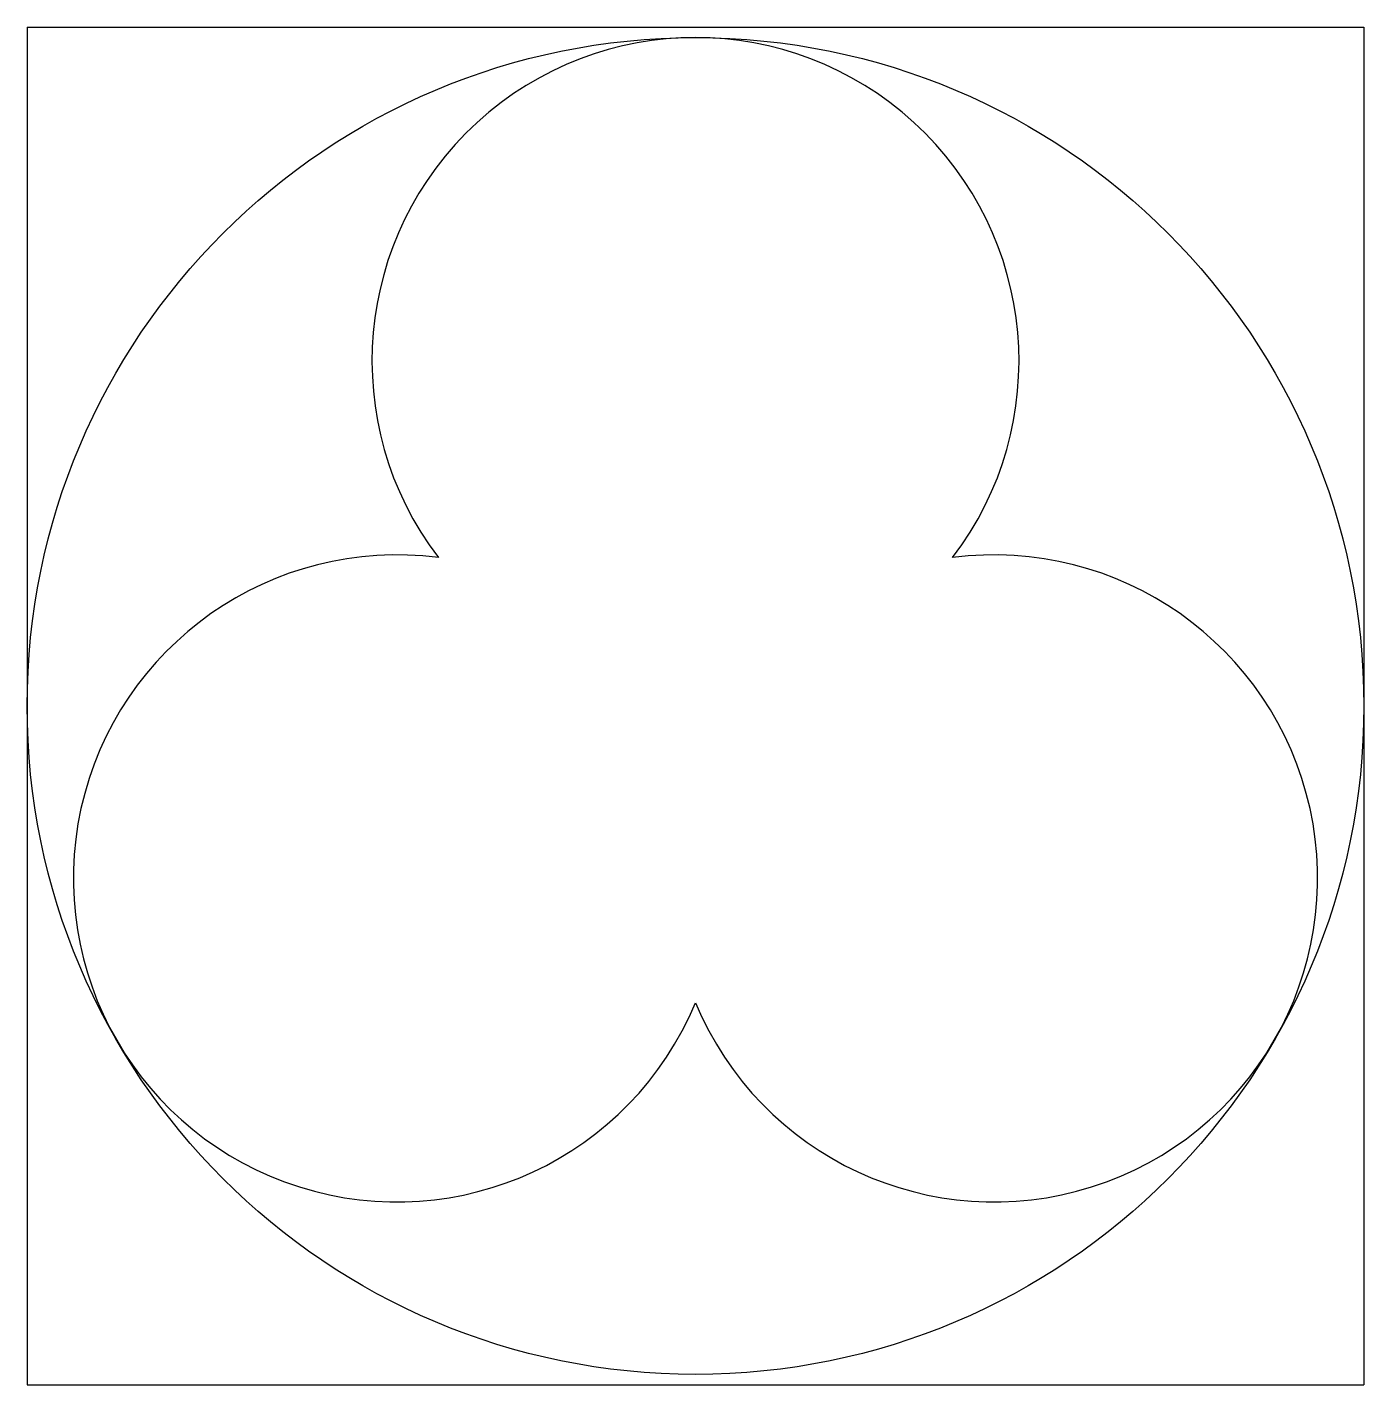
# Model space of a CAD drawing. Extents: x -32 to 32, y -32.5 to 32.5.
import ezdxf

# ---------------------------------------------------------------- set-up
doc = ezdxf.new("R2010")
doc.units = 0
doc.layers.add('MODELSKETCH_VISIBLE', color=7, linetype='CONTINUOUS')

msp = doc.modelspace()

# ---------------------------------------------------------------- linework, layer by layer
at = {"layer": 'MODELSKETCH_VISIBLE'}
for p, q in [((-32, 32.5), (-32, -32.5)), ((-32, 32.5), (32, 32.5)), ((32, 32.5), (32, -32.5)), ((-32, -32.5), (32, -32.5)), ((-32, -32.5), (32, -32.5))]:
    msp.add_line(p, q, dxfattribs=at)
msp.add_circle((0, 0), 32, dxfattribs=at)
for centre, start, end in [((0, 16.511), 322.60519, 217.39481), ((-14.299, -8.256), 82.60519, 337.39481), ((14.299, -8.256), 202.60519, 97.39481)]:
    msp.add_arc(centre, 15.489, start, end, dxfattribs=at)

doc.saveas('drawing.dxf')
